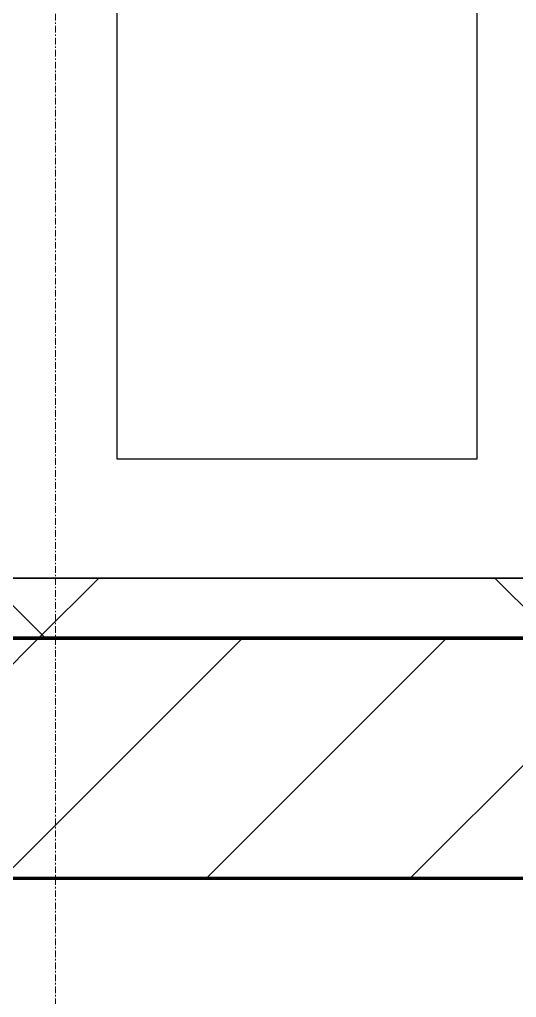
# Model space of a CAD drawing. Header units: millimetres. Extents: x -794334 to -714814, y -17806 to 22403.
# Drawn here: x -767512 to -767099, y -4120 to -3306 of the extents above; entities that cross this region are included whole.
import ezdxf
from ezdxf.xclip import XClip

# ---------------------------------------------------------------- set-up
doc = ezdxf.new("R2010")
doc.units = ezdxf.units.MM
doc.header["$XCLIPFRAME"] = 0
doc.linetypes.add('DPA_Grid _ Level 100', pattern=[10, 5.5, -1.6, 1.3, -1.6])
doc.layers.add('000 - WIPEOUT', color=250, linetype='Continuous')
doc.layers.add('A11_ALU.SOLID SHEET', color=2, linetype='Continuous')
for name, color, linetype, lineweight in [('A-GLAZ-CURT', 2, 'Continuous', 9), ('A-WALL', 5, 'Continuous', 35), ('A-WALL-FNSH', 2, 'Continuous', 35), ('A-WALL-PATT', 1, 'Continuous', 35), ('S-GRID', 251, 'Continuous', 9), ('WALL-E', 2, 'Continuous', 35)]:
    doc.layers.add(name, color=color, linetype=linetype, lineweight=lineweight)

# ---------------------------------------------------------------- blocks, each defined once
blk = doc.blocks.new('*U804')
at = {"layer": 'S-GRID', "linetype": 'DPA_Grid _ Level 100'}
blk.add_line((11400, -21385.46), (11400, 16671.4), dxfattribs=at)
blk = doc.blocks.new('PPLS-PP19_Custom Tile Pattern - Custom Tile Pattern-V136-4252-01 ENLARGED CONCOURSE LEVEL - REFLECTED CEILING PLAN - SHEET 3')
at = {"layer": 'A-GLAZ-CURT'}
for p, q in [((-300, 0), (300, 0)), ((300, 0), (-300, 0)), ((195.99, 0), (209.65, 0)), ((209.65, 0), (195.99, 0)), ((210.02, 0), (213.31, 0)), ((213.31, 0), (210.02, 0)), ((230.06, 0), (300, 0)), ((-300, -50), (300, -50)), ((300, -50), (-300, -50))]:
    blk.add_line(p, q, dxfattribs=at)
for points, knots in [([(-26.75, 0), (-27.82, 0), (-36.18, 0), (-53.55, 0), (-78.2, 0), (-107.38, 0), (-122.04, 0), (-129.19, 0)], [-8718.362214, -8718.362214, -8718.362214, -8718.362214, -8532.293389, -8073.216054, -7508.296369, -7004.680444, -6625.955282, -6625.955282, -6625.955282, -6625.955282]), ([(-115.82, 0), (-114.96, 0), (-110.41, 0), (-96.78, 0), (-71.33, 0), (-42.53, 0), (-12.78, 0), (4.23, 0), (9.64, 0), (10.14, 0), (10.18, 0)], [-5724.064692, -5724.064692, -5724.064692, -5724.064692, -5430.283136, -5103.229623, -4799.173296, -4065.652676, -3589.737505, -3285.047089, -3066.359526, -3044.715262, -3044.715262, -3044.715262, -3044.715262]), ([(5.95, 0), (4.97, 0), (0.98, 0), (-12.23, 0), (-25.64, 0), (-40, 0), (-56.24, 0), (-75.59, 0), (-94, 0), (-112.01, 0), (-114.94, 0), (-115.63, 0)], [-2801.138041, -2801.138041, -2801.138041, -2801.138041, -2720.818881, -2518.50168, -2125.455881, -1792.521578, -1466.981642, -1208.454564, -789.402658, -501.969187, -243.577221, -243.577221, -243.577221, -243.577221]), ([(-29.03, 0), (-33.97, 0), (-43.74, 0), (-56.37, 0), (-71.66, 0), (-77.83, 0), (-82.66, 0), (-83.28, 0), (-83.28, 0)], [-2680.714891, -2680.714891, -2680.714891, -2680.714891, -2413.671296, -2161.752162, -2006.592567, -1646.621388, -1424.436217, -1393.971743, -1393.971743, -1393.971743, -1393.971743]), ([(31.18, 0), (25.97, 0), (11.99, 0), (-16.92, 0), (-47.42, 0), (-65.77, 0), (-66.37, 0), (-66.38, 0)], [-4496.803627, -4496.803627, -4496.803627, -4496.803627, -4222.080604, -3745.412743, -2981.410125, -2542.574734, -2498.224237, -2498.224237, -2498.224237, -2498.224237]), ([(-61.57, 0), (-59.69, 0), (-51.29, 0), (-34.42, 0), (-29.82, 0), (-29.19, 0)], [-2114.755157, -2114.755157, -2114.755157, -2114.755157, -1809.437387, -963.711516, -666.19313, -666.19313, -666.19313, -666.19313]), ([(-61.5, 0), (-56.49, 0), (-46.79, 0), (-36.49, 0), (-33.57, 0), (-29.94, 0), (-28.57, 0)], [-958.42605, -958.42605, -958.42605, -958.42605, -651.549973, -296.515819, -83.513472, 0, 0, 0, 0]), ([(-61.49, 0), (-58.07, 0), (-54.16, 0), (-48.53, 0), (-30.79, 0), (-18.03, 0), (8.61, 0), (15.02, 0), (22.91, 0), (31, 0), (39.04, 0), (51.19, 0), (58.74, 0), (61.34, 0), (61.45, 0)], [-3979.879927, -3979.879927, -3979.879927, -3979.879927, -3689.699207, -3546.54457, -3315.260113, -2864.387349, -2439.246196, -2084.094819, -1956.422387, -1818.904206, -1645.594513, -1443.202566, -1228.752106, -1120.932285, -1120.932285, -1120.932285, -1120.932285]), ([(76.63, 0), (74.8, 0), (67.65, 0), (53.52, 0), (37, 0), (24.07, 0), (12.82, 0), (-2.9, 0), (-20.62, 0), (-32.81, 0), (-44.85, 0), (-51.43, 0), (-51.79, 0)], [-3095.572228, -3095.572228, -3095.572228, -3095.572228, -2950.589685, -2634.532728, -2313.748533, -2106.613311, -1925.670641, -1617.263037, -1290.787923, -1039.307308, -819.71621, -644.910881, -644.910881, -644.910881, -644.910881]), ([(-36.78, 0), (-32.43, 0), (-19.22, 0), (8.83, 0), (43.36, 0), (70.92, 0), (82.12, 0), (83.66, 0)], [-6191.144455, -6191.144455, -6191.144455, -6191.144455, -5862.463379, -5340.621928, -4573.028122, -4094.177415, -3869.465285, -3869.465285, -3869.465285, -3869.465285]), ([(-36.29, 0), (-36.29, 0), (-34.66, 0), (-28.88, 0), (-26.95, 0), (-26.54, 0)], [-9150.272121, -9150.272121, -9150.272121, -9150.272121, -9057.163041, -8919.836787, -8834.607043, -8834.607043, -8834.607043, -8834.607043]), ([(30.82, 0), (29.27, 0), (20.14, 0), (3.54, 0), (-16.58, 0), (-34.76, 0), (-36.04, 0)], [-10462.034656, -10462.034656, -10462.034656, -10462.034656, -10363.088938, -9884.23066, -9424.652049, -9182.880979, -9182.880979, -9182.880979, -9182.880979]), ([(-33.34, 0), (-33.34, 0), (-32.93, 0), (-31.16, 0), (-30.52, 0)], [-2415.024266, -2415.024266, -2415.024266, -2415.024266, -2357.633367, -2323.618664, -2323.618664, -2323.618664, -2323.618664]), ([(70.61, 0), (66.16, 0), (55.8, 0), (39.61, 0), (24.74, 0), (2.64, 0), (-17.84, 0), (-30.57, 0), (-31.82, 0), (-32, 0)], [-4647.237329, -4647.237329, -4647.237329, -4647.237329, -4326.416877, -4098.545751, -3766.694881, -3333.063701, -2994.501669, -2698.150104, -2614.070998, -2614.070998, -2614.070998, -2614.070998]), ([(-30.76, 0), (-30.73, 0), (-29.99, 0), (-23.47, 0), (-15.75, 0), (-15.19, 0)], [-54176.191683, -54176.191683, -54176.191683, -54176.191683, -54157.274271, -53749.15266, -53717.791567, -53717.791567, -53717.791567, -53717.791567]), ([(-30.52, 0), (-27.11, 0), (-17.83, 0), (-3.57, 0), (5.29, 0), (6.38, 0)], [-2323.618664, -2323.618664, -2323.618664, -2323.618664, -2142.497158, -1716.209403, -1654.849967, -1654.849967, -1654.849967, -1654.849967]), ([(-13, 0), (-14.35, 0), (-17.68, 0), (-25.97, 0), (-29.52, 0), (-30.21, 0)], [-55207.591944, -55207.591944, -55207.591944, -55207.591944, -54789.006179, -54461.685999, -54290.791712, -54290.791712, -54290.791712, -54290.791712]), ([(6.46, 0), (5.16, 0), (-0.9, 0), (-13.89, 0), (-24.92, 0), (-29.03, 0)], [-3454.400455, -3454.400455, -3454.400455, -3454.400455, -3285.499107, -2903.012179, -2680.714891, -2680.714891, -2680.714891, -2680.714891]), ([(-28.98, 0), (-28.66, 0), (-27.39, 0), (-24.45, 0), (-22.56, 0)], [-166.548282, -166.548282, -166.548282, -166.548282, -102.06493, 0, 0, 0, 0]), ([(-28.57, 0), (-26.93, 0), (-20.29, 0), (-11.45, 0), (2.08, 0), (13.15, 0), (21.24, 0), (24.62, 0), (24.72, 0), (24.72, 0)], [-5361.429781, -5361.429781, -5361.429781, -5361.429781, -5261.36855, -5050.479954, -4785.90057, -4596.498881, -4445.288762, -4384.376941, -4376.041937, -4376.041937, -4376.041937, -4376.041937]), ([(-22.56, 0), (-20.27, 0), (-17.03, 0), (-11.36, 0), (-7.66, 0), (-6.6, 0), (-6.44, 0)], [-56468.192263, -56468.192263, -56468.192263, -56468.192263, -56344.022017, -56303.229861, -56166.290093, -56124.392176, -56124.392176, -56124.392176, -56124.392176]), ([(-15.19, 0), (-13.07, 0), (7.48, 0), (42.82, 0), (88.72, 0), (120.63, 0), (138.28, 0), (138.53, 0)], [-461.142613, -461.142613, -461.142613, -461.142613, -429.606584, -390.253598, -346.313304, -291.370682, -290.5735, -290.5735, -290.5735, -290.5735]), ([(-6.54, 0), (-6.73, 0), (-7.2, 0), (-7.6, 0), (-7.79, 0)], [-56009.792147, -56009.792147, -56009.792147, -56009.792147, -55949.290093, -55895.192118, -55895.192118, -55895.192118, -55895.192118]), ([(-2.63, 0), (-2.47, 0), (-1.22, 0), (4.92, 0), (15.97, 0), (22.54, 0), (24.49, 0)], [-226.825321, -226.825321, -226.825321, -226.825321, -220.269177, -206.416616, -198.214427, -187.717507, -187.717507, -187.717507, -187.717507]), ([(6.31, 0), (4.06, 0), (0.96, 0), (-1.67, 0), (-2.25, 0)], [-263.034589, -263.034589, -263.034589, -263.034589, -246.234814, -234.646884, -234.646884, -234.646884, -234.646884]), ([(9.32, 0), (9.08, 0), (8.32, 0), (7.26, 0), (6.49, 0)], [-2922.926651, -2922.926651, -2922.926651, -2922.926651, -2882.788014, -2816.217954, -2816.217954, -2816.217954, -2816.217954]), ([(6.86, 0), (14.67, 0), (23.38, 0), (37.44, 0), (45.92, 0), (57.76, 0), (64.47, 0), (71.71, 0), (73.29, 0), (73.74, 0)], [-1645.896554, -1645.896554, -1645.896554, -1645.896554, -1206.526904, -1089.329421, -901.315459, -753.071572, -495.328968, -421.953223, -387.269777, -387.269777, -387.269777, -387.269777]), ([(8.33, 0), (8.19, 0), (7.84, 0), (7.27, 0), (6.91, 0)], [-3574.286521, -3574.286521, -3574.286521, -3574.286521, -3526.962355, -3475.000784, -3475.000784, -3475.000784, -3475.000784]), ([(103.09, 0), (101.08, 0), (86.31, 0), (63.34, 0), (35.84, 0), (17.6, 0), (10.34, 0), (7.51, 0)], [-375.435014, -375.435014, -375.435014, -375.435014, -369.147452, -330.153101, -307.516438, -285.83788, -265.933135, -265.933135, -265.933135, -265.933135]), ([(24.69, 0), (24.54, 0), (20.99, 0), (15.48, 0), (10.8, 0), (9.63, 0)], [-4368.572414, -4368.572414, -4368.572414, -4368.572414, -4306.476363, -4080.000647, -3772.857994, -3772.857994, -3772.857994, -3772.857994]), ([(18.16, 0), (19.15, 0), (24.25, 0), (25.66, 0), (26.12, 0)], [-5700.113719, -5700.113719, -5700.113719, -5700.113719, -5554.232259, -5302.431367, -5302.431367, -5302.431367, -5302.431367]), ([(74.26, 0), (73.95, 0), (70.42, 0), (62.26, 0), (51.85, 0), (43.81, 0), (29.53, 0), (20.67, 0), (18.85, 0), (18.16, 0)], [-6942.926519, -6942.926519, -6942.926519, -6942.926519, -6924.452779, -6738.82075, -6548.303034, -6314.283804, -6135.05769, -5972.647715, -5832.674503, -5832.674503, -5832.674503, -5832.674503]), ([(27.44, 0), (27.9, 0), (29.54, 0), (38.07, 0), (53.39, 0), (71.67, 0), (84.83, 0), (86.01, 0), (92.51, 0), (94.33, 0)], [-5037.309798, -5037.309798, -5037.309798, -5037.309798, -4887.603822, -4705.298446, -4353.683244, -3960.84581, -3759.045785, -3336.541051, -2783.776468, -2783.776468, -2783.776468, -2783.776468]), ([(27.89, 0), (29.09, 0), (33.4, 0), (48.37, 0), (62.74, 0), (71.89, 0), (73.96, 0)], [-147.777612, -147.777612, -147.777612, -147.777612, -135.792042, -118.513713, -97.899267, -91.861759, -91.861759, -91.861759, -91.861759]), ([(53.18, 0), (53.06, 0), (52.22, 0), (44.99, 0), (36.46, 0), (30.82, 0)], [-622.740158, -622.740158, -622.740158, -622.740158, -566.066452, -360.610861, 0, 0, 0, 0]), ([(136.44, 0), (121.66, 0), (86.93, 0), (51.16, 0), (31.18, 0)], [-106.750556, -106.750556, -106.750556, -106.750556, -59.610984, 0, 0, 0, 0]), ([(168.37, 0), (167.68, 0), (162.47, 0), (147.02, 0), (109.77, 0), (76.86, 0), (57.82, 0), (46.51, 0), (41.18, 0), (36.02, 0), (35.54, 0), (35.54, 0)], [-543.375029, -543.375029, -543.375029, -543.375029, -530.793311, -458.593899, -401.860199, -357.622665, -341.267687, -334.000314, -326.15566, -319.318397, -317.489778, -317.489778, -317.489778, -317.489778]), ([(36.29, 0), (37.77, 0), (48.82, 0), (59.69, 0), (69.19, 0), (73.7, 0)], [-314.598523, -314.598523, -314.598523, -314.598523, -305.899624, -287.17622, -270.319199, -270.319199, -270.319199, -270.319199]), ([(61.47, 0), (61.47, 0), (61.21, 0), (54.61, 0), (53.71, 0), (53.56, 0)], [-1113.311073, -1113.311073, -1113.311073, -1113.311073, -1096.402191, -891.204116, -747.28819, -747.28819, -747.28819, -747.28819]), ([(74.13, 0), (73.48, 0), (72.34, 0), (71.05, 0), (70.61, 0)], [-96.817444, -96.817444, -96.817444, -96.817444, -31.537676, 0, 0, 0, 0]), ([(74.24, 0), (83.83, 0), (102.18, 0), (116.36, 0), (128.63, 0), (128.95, 0)], [-91.591545, -91.591545, -91.591545, -91.591545, -63.759246, -39.050993, -35.895543, -35.895543, -35.895543, -35.895543]), ([(74.25, 0), (79.63, 0), (99.62, 0), (124.45, 0), (132.42, 0), (134.6, 0)], [-269.638667, -269.638667, -269.638667, -269.638667, -249.500363, -194.761443, -152.241002, -152.241002, -152.241002, -152.241002]), ([(74.45, 0), (74.81, 0), (75.55, 0), (76.03, 0), (76.21, 0)], [-367.40046, -367.40046, -367.40046, -367.40046, -334.951786, -290.452333, -290.452333, -290.452333, -290.452333]), ([(114.39, 0), (114.2, 0), (112.08, 0), (105.42, 0), (92.38, 0), (85.79, 0), (77.67, 0), (74.51, 0)], [-8148.58938, -8148.58938, -8148.58938, -8148.58938, -8105.191388, -7723.759874, -7531.75727, -7135.649961, -6947.744629, -6947.744629, -6947.744629, -6947.744629]), ([(94.4, 0), (94.4, 0), (94.64, 0), (99.11, 0), (108.97, 0), (120.79, 0), (139.94, 0), (163.31, 0), (185.23, 0), (193.62, 0), (194.69, 0), (194.79, 0)], [-2348.345796, -2348.345796, -2348.345796, -2348.345796, -2310.419338, -2233.599744, -2052.234781, -1843.028543, -1530.39897, -1095.004608, -529.74427, -295.064701, -265.121568, -265.121568, -265.121568, -265.121568]), ([(129.02, 0), (129.02, 0), (124.41, 0), (122.35, 0), (114.96, 0), (108.04, 0), (103.09, 0)], [-35.386604, -35.386604, -35.386604, -35.386604, -31.430235, -22.807238, -15.488593, 0, 0, 0, 0]), ([(157.9, 0), (156.77, 0), (151.67, 0), (143.29, 0), (134.04, 0), (126.24, 0), (118.6, 0), (114.23, 0), (111.98, 0), (105.66, 0), (105.23, 0), (105.23, 0)], [-10292.955006, -10292.955006, -10292.955006, -10292.955006, -10098.273015, -9847.788484, -9677.714971, -9567.007022, -9453.21225, -9220.200448, -9012.77275, -8966.157302, -8929.495943, -8929.495943, -8929.495943, -8929.495943]), ([(105.26, 0), (105.52, 0), (111.01, 0), (112.65, 0), (113.59, 0)], [-8920.561005, -8920.561005, -8920.561005, -8920.561005, -8814.835624, -8577.462505, -8577.462505, -8577.462505, -8577.462505]), ([(128.58, 0), (128.8, 0), (130.16, 0), (139.26, 0), (152.67, 0), (161.24, 0), (162.19, 0), (162.75, 0)], [-633.326174, -633.326174, -633.326174, -633.326174, -627.736123, -618.981161, -602.094757, -592.980799, -581.414464, -581.414464, -581.414464, -581.414464]), ([(137.1, 0), (136, 0), (133.64, 0), (129.87, 0), (129.11, 0)], [-670.405967, -670.405967, -670.405967, -670.405967, -651.020627, -640.742133, -640.742133, -640.742133, -640.742133]), ([(193.8, 0), (193.33, 0), (190.11, 0), (183.13, 0), (171, 0), (161.95, 0), (161.28, 0), (158.35, 0), (157.85, 0), (157.77, 0)], [-11665.349007, -11665.349007, -11665.349007, -11665.349007, -11565.880756, -11105.624034, -10839.086983, -10768.332124, -10666.779182, -10580.760289, -10550.278881, -10550.278881, -10550.278881, -10550.278881]), ([(209.53, 0), (208.11, 0), (193.7, 0), (177.41, 0), (159.34, 0), (158.33, 0), (158.3, 0)], [-192.73867, -192.73867, -192.73867, -192.73867, -187.987675, -143.776725, -129.632772, -123.352749, -123.352749, -123.352749, -123.352749]), ([(159.07, 0), (159.13, 0), (160.84, 0), (165.21, 0), (174.15, 0), (185.98, 0), (208.82, 0), (219.42, 0), (230.06, 0)], [-115.643202, -115.643202, -115.643202, -115.643202, -114.681583, -87.660824, -65.295536, -41.623857, -24.459831, 0, 0, 0, 0]), ([(162.75, 0), (165.4, 0), (170.91, 0), (172.61, 0), (172.61, 0)], [-111.264224, -111.264224, -111.264224, -111.264224, -56.742688, -19.085662, -19.085662, -19.085662, -19.085662]), ([(209.95, 0), (208.01, 0), (196.2, 0), (182.99, 0), (174.27, 0), (169.67, 0), (168.99, 0)], [-8813.02241, -8813.02241, -8813.02241, -8813.02241, -8717.832359, -8253.978395, -8152.463617, -8069.855175, -8069.855175, -8069.855175, -8069.855175]), ([(210, 0), (208.23, 0), (202.68, 0), (187.54, 0), (175.3, 0), (169.49, 0)], [-194.118282, -194.118282, -194.118282, -194.118282, -184.406837, -162.427601, -142.916156, -142.916156, -142.916156, -142.916156]), ([(171.51, 0), (176.48, 0), (193.23, 0), (201.73, 0), (207.1, 0), (209.57, 0), (210.01, 0)], [-7971.819559, -7971.819559, -7971.819559, -7971.819559, -7784.112253, -7606.717214, -7289.299508, -7221.806481, -7221.806481, -7221.806481, -7221.806481]), ([(172.07, 0), (177.66, 0), (187.87, 0), (201.08, 0), (207.47, 0), (213.96, 0), (215.11, 0)], [-255.364076, -255.364076, -255.364076, -255.364076, -237.955587, -223.92608, -215.862851, -208.75215, -208.75215, -208.75215, -208.75215]), ([(300, 0), (286.53, 0), (255.97, 0), (225.34, 0), (209.99, 0)], [-285.253232, -285.253232, -285.253232, -285.253232, -244.693688, -193.255536, -193.255536, -193.255536, -193.255536]), ([(247.1, 0), (246.76, 0), (245.04, 0), (238.34, 0), (226.56, 0), (221.86, 0), (214.14, 0), (210, 0)], [-9649.085549, -9649.085549, -9649.085549, -9649.085549, -9581.591397, -9406.094246, -9221.510254, -9016.44624, -8813.770721, -8813.770721, -8813.770721, -8813.770721]), ([(215.22, 0), (214.62, 0), (212.66, 0), (210.92, 0), (210.18, 0)], [-203.825446, -203.825446, -203.825446, -203.825446, -198.527383, -194.454786, -194.454786, -194.454786, -194.454786]), ([(210.85, 0), (211.78, 0), (216.42, 0), (241.96, 0), (266.73, 0), (281.71, 0), (291.71, 0), (296.52, 0), (297.86, 0), (298.09, 0)], [-7179.657833, -7179.657833, -7179.657833, -7179.657833, -7042.621073, -6582.165592, -6068.460911, -5766.029927, -5566.724884, -5280.360606, -5199.253518, -5199.253518, -5199.253518, -5199.253518]), ([(300, 0), (288.22, 0), (262, 0), (230.43, 0), (219.94, 0), (219.02, 0)], [-12528.858583, -12528.858583, -12528.858583, -12528.858583, -11905.454923, -11162.864862, -10856.732305, -10856.732305, -10856.732305, -10856.732305]), ([(219.9, 0), (220.86, 0), (227.84, 0), (242.06, 0), (246.54, 0), (246.96, 0)], [-10670.940496, -10670.940496, -10670.940496, -10670.940496, -10511.382485, -9925.173265, -9834.877357, -9834.877357, -9834.877357, -9834.877357]), ([(284.76, 0), (284.76, 0), (285.09, 0), (287.47, 0), (293.59, 0), (297.76, 0), (300, 0)], [-4110.630118, -4110.630118, -4110.630118, -4110.630118, -4053.389046, -3959.664717, -3862.421465, -3746.95702, -3746.95702, -3746.95702, -3746.95702]), ([(297.38, 0), (295.84, 0), (291.62, 0), (285.38, 0), (284.87, 0)], [-4803.172655, -4803.172655, -4803.172655, -4803.172655, -4358.271401, -4143.037883, -4143.037883, -4143.037883, -4143.037883])]:
    blk.add_open_spline(points, degree=3, knots=knots, dxfattribs=at)
for points in [[(24.49, 0), (25.23, 0), (25.72, 0), (26.04, 0)], [(76.22, 0), (75.86, 0), (75.18, 0), (74.29, 0)], [(80.35, 0), (79.57, 0), (78.27, 0), (76.63, 0)], [(84.06, 0), (83.48, 0), (82.41, 0), (81.72, 0)], [(168.74, 0), (168.74, 0), (169.81, 0), (171.51, 0)], [(195.11, 0), (194.91, 0), (194.44, 0), (193.8, 0)]]:
    blk.add_open_spline(points, degree=3, dxfattribs=at)
blk = doc.blocks.new('PPLS-PP19_Custom Tile Pattern - Custom Tile Pattern-V137-4252-01 ENLARGED CONCOURSE LEVEL - REFLECTED CEILING PLAN - SHEET 3')
at = {"layer": 'A-GLAZ-CURT'}
for p, q in [((-300, 0), (300, 0)), ((300, 0), (-300, 0)), ((-293.07, 0), (-275.75, 0)), ((-275.75, 0), (-293.07, 0)), ((-222.32, 0), (-205, 0)), ((-205, 0), (-222.32, 0)), ((-300, -50), (300, -50)), ((300, -50), (-300, -50))]:
    blk.add_line(p, q, dxfattribs=at)
at = {"layer": 'A-GLAZ-CURT', "flags": 128}
for points in [[(-300, 0), (-291.56, 0), (-283.3, 0), (-275.2, 0), (-267.26, 0), (-259.45, 0), (-251.77, 0), (-244.2, 0), (-236.74, 0), (-229.36, 0), (-222.06, 0), (-214.83, 0)], [(-215.73, 0), (-222.63, 0), (-229.72, 0), (-236.97, 0), (-244.39, 0), (-251.96, 0), (-259.67, 0), (-267.51, 0), (-275.48, 0), (-283.55, 0), (-291.73, 0), (-300, 0)]]:
    blk.add_lwpolyline(points, dxfattribs=at)
at = {"layer": 'A-GLAZ-CURT'}
for points, knots in [([(-300, 0), (-284.65, 0), (-236.57, 0), (-174.61, 0), (-134.67, 0), (-120.44, 0), (-119.54, 0)], [-5323.127839, -5323.127839, -5323.127839, -5323.127839, -4502.809032, -2700.551212, -1002.059161, -887.187973, -887.187973, -887.187973, -887.187973]), ([(-186.86, 0), (-195.62, 0), (-224.91, 0), (-262.56, 0), (-294.48, 0), (-300, 0)], [-15764.469164, -15764.469164, -15764.469164, -15764.469164, -15131.813646, -13729.592194, -13439.944408, -13439.944408, -13439.944408, -13439.944408]), ([(-254.34, 0), (-258.4, 0), (-262.71, 0), (-264.9, 0), (-265.4, 0)], [-515.29507, -515.29507, -515.29507, -515.29507, -208.940337, 0, 0, 0, 0]), ([(-258.6, 0), (-257.91, 0), (-256.58, 0), (-254.97, 0), (-254.26, 0)], [-5722.54675, -5722.54675, -5722.54675, -5722.54675, -5657.471696, -5609.742615, -5609.742615, -5609.742615, -5609.742615]), ([(-254.15, 0), (-251.21, 0), (-240.32, 0), (-225.99, 0), (-213.1, 0), (-200.2, 0), (-191.84, 0), (-186.41, 0)], [-5607.327688, -5607.327688, -5607.327688, -5607.327688, -5413.335975, -5017.494783, -4832.723979, -4666.091899, -4349.945572, -4349.945572, -4349.945572, -4349.945572]), ([(-186.76, 0), (-192.43, 0), (-210.29, 0), (-232.01, 0), (-248.94, 0), (-253.52, 0), (-253.69, 0)], [-1726.685667, -1726.685667, -1726.685667, -1726.685667, -1400.429864, -858.079193, -543.655514, -531.287897, -531.287897, -531.287897, -531.287897]), ([(-133.82, 0), (-135.51, 0), (-137.8, 0), (-149.31, 0), (-162.01, 0), (-177.91, 0), (-199.46, 0), (-216.65, 0), (-231.26, 0), (-233.46, 0), (-234, 0)], [-2731.647847, -2731.647847, -2731.647847, -2731.647847, -2418.507304, -2308.929706, -2113.765672, -1763.376603, -1422.553702, -978.033455, -846.069444, -682.911962, -682.911962, -682.911962, -682.911962]), ([(-233.49, 0), (-233.44, 0), (-232.38, 0), (-230.74, 0), (-225.3, 0), (-223.63, 0)], [-455.274641, -455.274641, -455.274641, -455.274641, -440.605512, -119.536984, 0, 0, 0, 0]), ([(-223.63, 0), (-219.39, 0), (-206.47, 0), (-193.97, 0), (-186.42, 0)], [-5463.295695, -5463.295695, -5463.295695, -5463.295695, -5161.076232, -4755.090697, -4755.090697, -4755.090697, -4755.090697])]:
    blk.add_open_spline(points, degree=3, knots=knots, dxfattribs=at)
blk = doc.blocks.new('*U1029')
at = {"layer": 'A-GLAZ-CURT'}
for name, p in [('PPLS-PP19_Custom Tile Pattern - Custom Tile Pattern-V136-4252-01 ENLARGED CONCOURSE LEVEL - REFLECTED CEILING PLAN - SHEET 3', (11402.37, -7350)), ('PPLS-PP19_Custom Tile Pattern - Custom Tile Pattern-V137-4252-01 ENLARGED CONCOURSE LEVEL - REFLECTED CEILING PLAN - SHEET 3', (12002.37, -7350))]:
    blk.add_blockref(name, p, dxfattribs=at)
blk = doc.blocks.new('*U1240')
at = {"color": 3}
blk.add_wipeout([(-437.5, 3350), (437.5, 3350), (437.5, 3050), (-437.5, 3050)], dxfattribs=at).dxf.layer = '000 - WIPEOUT'
at = {"layer": 'A11_ALU.SOLID SHEET', "color": 0, "linetype": 'ByBlock'}
blk.add_lwpolyline([(-437.5, 3050), (437.5, 3050), (437.5, 3350), (-437.5, 3350)], close=True, dxfattribs=at)
blk = doc.blocks.new('*U1630')
blk.add_lwpolyline([(22690, -750), (19166.45, -750), (19116.45, -700), (18966.44, -550), (-101025.39, -550), (-101025.39, -6704.96), (-96300, -6704.96), (-96300, -7350), (-94497.63, -7350), (17250, -7350), (17250, -6849.96), (18300, -6849.96), (22690, -6849.96)], close=True)
at = {"layer": 'A11_ALU.SOLID SHEET', "color": 0, "linetype": 'ByBlock', "rotation": 90}
blk.add_blockref('*U1240', (-19400, -6813), dxfattribs=at)

msp = doc.modelspace()

# ---------------------------------------------------------------- block references
at = {"layer": 'A11_ALU.SOLID SHEET'}
ref = msp.add_blockref('*U1630', (-744681.24, 3579.02), dxfattribs=at)
XClip(ref).set_block_clipping_path([(-45802.4668593339, -9620.0029952967), (23702.8690583039, 10334.9999958097)])

# ---------------------------------------------------------------- next in the draw order: hatches: boundary and pattern name
at = {"layer": 'A-WALL-PATT', "lineweight": 9}
h = msp.add_hatch(dxfattribs=at)
h.set_pattern_fill('FP_5', color=256, style=0, pattern_type=2)
h.set_pattern_definition([(45, (0, 0), (-212.13203, 212.13203), []), (135, (0, 0), (-212.13203, -212.13203), [])])
h.paths.add_polyline_path([(-727630.24, -3820.98), (-727382.37, -3820.98), (-727382.37, -3770.98), (-790483.7, -3770.98), (-790483.7, -3820.98), (-727766, -3820.98)])
h = msp.add_hatch(dxfattribs=at)
h.set_pattern_fill('FP_2', color=256, style=0, pattern_type=2)
h.set_pattern_definition([(45, (0, 0), (-84.852814, 84.852814), [])])
h.paths.add_polyline_path([(-727382.37, -4020.98), (-727382.37, -3820.98), (-790483.7, -3820.98), (-790483.7, -4020.98), (-727494.49, -4020.98)])

# ---------------------------------------------------------------- next in the draw order: linework, layer by layer
at = {"layer": 'A-WALL', "color": 7, "lineweight": 70}
for p, q in [((-769580, -3820.98), (-767180, -3820.98)), ((-767180, -3820.98), (-769580, -3820.98)), ((-767180, -3820.98), (-765980, -3820.98)), ((-765980, -3820.98), (-767180, -3820.98)), ((-767180, -4020.98), (-769580, -4020.98)), ((-765980, -4020.98), (-767180, -4020.98))]:
    msp.add_line(p, q, dxfattribs=at)
at = {"layer": 'A-WALL-FNSH', "color": 250}
for p, q in [((-769580, -3770.98), (-767180, -3770.98)), ((-767180, -3770.98), (-765980, -3770.98))]:
    msp.add_line(p, q, dxfattribs=at)
at = {"layer": 'WALL-E'}
for p, q in [((-727382.37, -4020.98), (-790483.7, -4020.98)), ((-790483.7, -4020.98), (-727382.37, -4020.98))]:
    msp.add_line(p, q, dxfattribs=at)

# ---------------------------------------------------------------- next in the draw order: block references
for name in ['*U804', '*U1029']:
    msp.add_blockref(name, (-778882.37, 3579.02))

doc.saveas('drawing.dxf')
